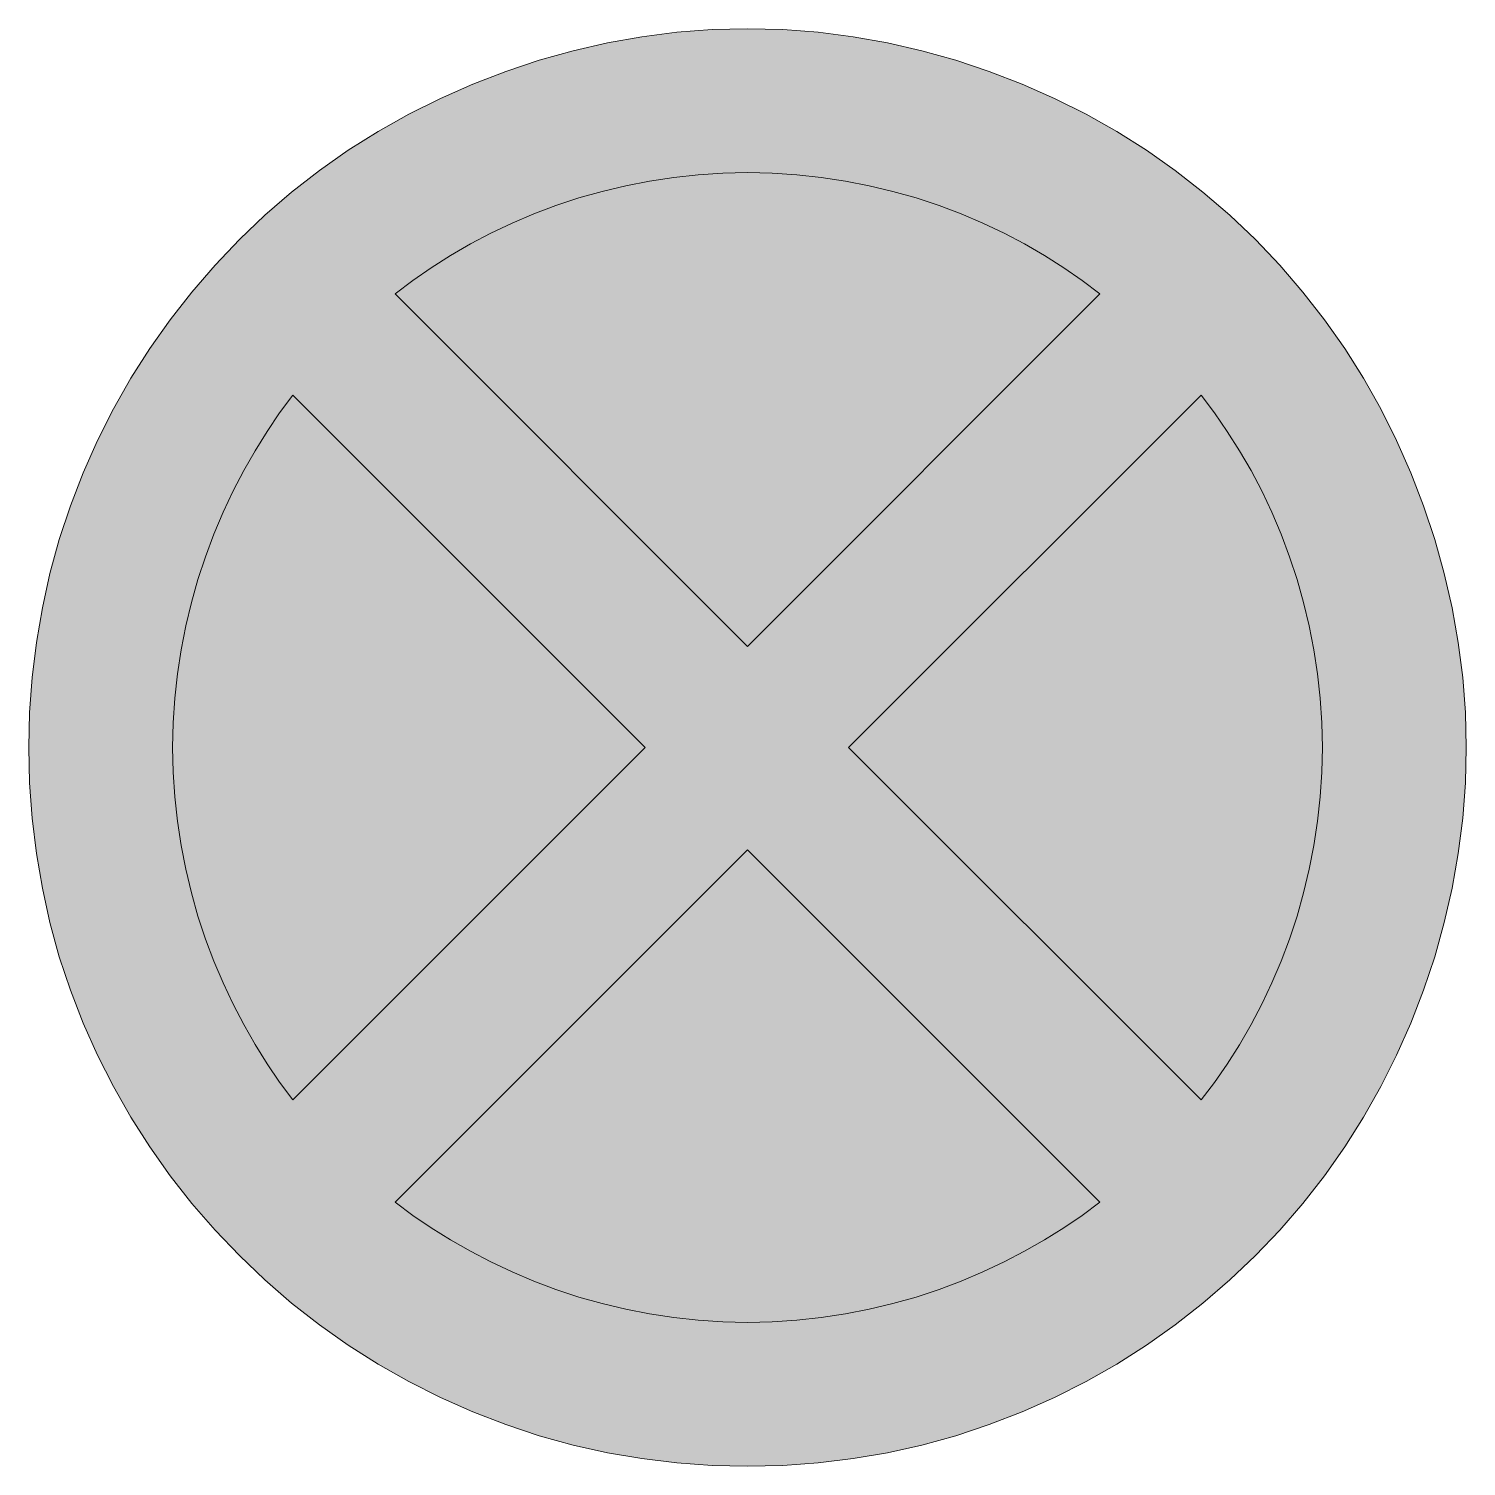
# Model space of a CAD drawing. Header units: metres. Extents: x 163 to 406, y 14 to 257.
import ezdxf

# ---------------------------------------------------------------- set-up
doc = ezdxf.new("R2010")
doc.units = ezdxf.units.M
doc.layers.add('FILL_BLUE_0000FF', color=7, linetype='Continuous', true_color=0x0000ff)
doc.layers.add('FILL_RED_FF0000', color=7, linetype='Continuous', true_color=0xff0000)

msp = doc.modelspace()

# ---------------------------------------------------------------- hatches: boundary and pattern name
at = {"layer": 'FILL_BLUE_0000FF', "true_color": 0x0000ff}
h = msp.add_hatch(color=7, dxfattribs=at)
h.dxf.hatch_style = 1
h.paths.add_polyline_path([(228.19, 214.84), (231.3, 217.01), (234.55, 219.09), (237.96, 221.04), (241.4, 222.86), (244.96, 224.55), (248.62, 226.1), (252.36, 227.52), (256.24, 228.79), (260.18, 229.91), (264.18, 230.87), (268.22, 231.66), (272.31, 232.28), (276.43, 232.73), (280.58, 233.01), (284.76, 233.1), (288.94, 233.01), (293.09, 232.73), (297.21, 232.28), (301.3, 231.66), (305.34, 230.87), (309.34, 229.91), (313.28, 228.79), (317.16, 227.52), (320.9, 226.1), (324.56, 224.55), (328.12, 222.86), (331.56, 221.04), (334.97, 219.09), (338.22, 217.01), (341.33, 214.84), (344.34, 212.58), (284.76, 153), (225.18, 212.58), (228.19, 214.84)])
h = msp.add_hatch(color=7, dxfattribs=at)
h.dxf.hatch_style = 1
h.paths.add_polyline_path([(207.9, 76.32), (205.67, 79.33), (203.56, 82.44), (201.55, 85.69), (199.62, 89.1), (197.8, 92.54), (196.11, 96.1), (194.56, 99.76), (193.14, 103.5), (191.87, 107.38), (190.75, 111.32), (189.79, 115.32), (189, 119.36), (188.38, 123.45), (187.93, 127.57), (187.65, 131.72), (187.56, 135.9), (187.65, 140.08), (187.93, 144.22), (188.38, 148.34), (189, 152.41), (189.79, 156.44), (190.75, 160.4), (191.87, 164.3), (193.14, 168.12), (194.56, 171.97), (196.11, 175.68), (197.8, 179.26), (199.62, 182.7), (201.55, 186.04), (203.56, 189.29), (205.67, 192.45), (207.9, 195.48), (267.48, 135.9), (207.9, 76.32)])
h = msp.add_hatch(color=7, dxfattribs=at)
h.dxf.hatch_style = 1
h.paths.add_polyline_path([(361.44, 195.48), (363.7, 192.45), (365.87, 189.29), (367.95, 186.04), (369.9, 182.7), (371.72, 179.26), (373.41, 175.68), (374.96, 171.97), (376.38, 168.12), (377.65, 164.3), (378.77, 160.4), (379.73, 156.44), (380.52, 152.41), (381.14, 148.34), (381.59, 144.22), (381.87, 140.08), (381.96, 135.9), (381.87, 131.72), (381.59, 127.57), (381.14, 123.45), (380.52, 119.36), (379.73, 115.32), (378.77, 111.32), (377.65, 107.38), (376.38, 103.5), (374.96, 99.76), (373.41, 96.1), (371.72, 92.54), (369.9, 89.1), (367.95, 85.66), (365.87, 82.37), (363.7, 79.25), (361.44, 76.32), (301.86, 135.9), (361.44, 195.48)])
h = msp.add_hatch(color=7, dxfattribs=at)
h.dxf.hatch_style = 1
h.paths.add_polyline_path([(284.76, 118.62), (344.34, 59.04), (341.33, 56.81), (338.22, 54.7), (334.97, 52.69), (331.56, 50.76), (328.12, 48.94), (324.56, 47.25), (320.9, 45.7), (317.16, 44.28), (313.28, 43.01), (309.34, 41.89), (305.34, 40.93), (301.3, 40.14), (297.21, 39.52), (293.09, 39.07), (288.94, 38.79), (284.76, 38.7), (280.58, 38.79), (276.43, 39.07), (272.31, 39.52), (268.22, 40.14), (264.18, 40.93), (260.18, 41.89), (256.24, 43.01), (252.36, 44.28), (248.62, 45.7), (244.96, 47.25), (241.4, 48.94), (237.96, 50.76), (234.55, 52.69), (231.3, 54.7), (228.19, 56.81), (225.18, 59.04), (284.76, 118.62)])
at = {"layer": 'FILL_RED_FF0000', "true_color": 0xff0000}
h = msp.add_hatch(color=7, dxfattribs=at)
h.dxf.hatch_style = 1
h.paths.add_polyline_path([(406.11, 129.9), (405.66, 123.93), (404.91, 118), (403.88, 112.12), (402.55, 106.29), (400.94, 100.54), (399.06, 94.86), (396.9, 89.28), (394.48, 83.87), (391.81, 78.57), (388.89, 73.4), (385.72, 68.38), (382.3, 63.52), (378.65, 58.83), (374.75, 54.33), (370.62, 50.04), (366.28, 45.9), (361.75, 41.98), (357.06, 38.3), (352.19, 34.85), (347.17, 31.65), (341.99, 28.7), (336.67, 26.01), (331.2, 23.58), (325.62, 21.43), (319.97, 19.56), (314.24, 17.99), (308.45, 16.69), (302.6, 15.69), (296.7, 14.97), (290.75, 14.54), (284.76, 14.4), (278.77, 14.54), (272.82, 14.97), (266.92, 15.69), (261.07, 16.69), (255.28, 17.99), (249.55, 19.56), (243.9, 21.43), (238.32, 23.58), (232.85, 26.01), (227.5, 28.7), (222.3, 31.65), (217.26, 34.85), (212.39, 38.3), (207.69, 41.98), (203.19, 45.9), (198.9, 50.04), (194.76, 54.33), (190.84, 58.83), (187.16, 63.52), (183.71, 68.38), (180.51, 73.4), (177.56, 78.57), (174.87, 83.87), (172.44, 89.28), (170.29, 94.86), (168.42, 100.54), (166.85, 106.29), (165.56, 112.12), (164.55, 118), (163.83, 123.93), (163.4, 129.9), (163.26, 135.9), (163.4, 141.84), (163.83, 147.76), (164.55, 153.66), (165.56, 159.52), (166.85, 165.34), (168.42, 171.08), (170.29, 176.76), (172.44, 182.34), (174.87, 187.81), (177.56, 193.13), (180.51, 198.31), (183.71, 203.33), (187.16, 208.2), (190.84, 212.89), (194.76, 217.42), (198.9, 221.76), (203.19, 225.89), (207.69, 229.79), (212.39, 233.44), (217.26, 236.86), (222.3, 240.03), (227.5, 242.95), (232.85, 245.62), (238.32, 248.04), (243.9, 250.2), (249.55, 252.08), (255.28, 253.69), (261.07, 255.01), (266.92, 256.05), (272.82, 256.8), (278.77, 257.25), (284.76, 257.4), (290.75, 257.25), (296.7, 256.8), (302.6, 256.05), (308.45, 255.01), (314.24, 253.69), (319.97, 252.08), (325.62, 250.2), (331.2, 248.04), (336.67, 245.62), (341.99, 242.95), (347.17, 240.03), (352.19, 236.86), (357.06, 233.44), (361.75, 229.79), (366.28, 225.89), (370.62, 221.76), (374.75, 217.42), (378.65, 212.89), (382.3, 208.2), (385.72, 203.33), (388.89, 198.31), (391.81, 193.13), (394.48, 187.81), (396.9, 182.34), (399.06, 176.76), (400.94, 171.08), (402.55, 165.34), (403.88, 159.52), (404.91, 153.66), (405.66, 147.76), (406.11, 141.84), (406.26, 135.9), (406.11, 129.9)])

# ---------------------------------------------------------------- linework, layer by layer
at = {"layer": 'FILL_BLUE_0000FF', "lineweight": 0, "true_color": 0x0000ff}
for points in [[(228.19, 214.84), (231.3, 217.01), (234.55, 219.09), (237.96, 221.04), (241.4, 222.86), (244.96, 224.55), (248.62, 226.1), (252.36, 227.52), (256.24, 228.79), (260.18, 229.91), (264.18, 230.87), (268.22, 231.66), (272.31, 232.28), (276.43, 232.73), (280.58, 233.01), (284.76, 233.1), (288.94, 233.01), (293.09, 232.73), (297.21, 232.28), (301.3, 231.66), (305.34, 230.87), (309.34, 229.91), (313.28, 228.79), (317.16, 227.52), (320.9, 226.1), (324.56, 224.55), (328.12, 222.86), (331.56, 221.04), (334.97, 219.09), (338.22, 217.01), (341.33, 214.84), (344.34, 212.58), (284.76, 153), (225.18, 212.58)], [(207.9, 76.32), (205.67, 79.33), (203.56, 82.44), (201.55, 85.69), (199.62, 89.1), (197.8, 92.54), (196.11, 96.1), (194.56, 99.76), (193.14, 103.5), (191.87, 107.38), (190.75, 111.32), (189.79, 115.32), (189, 119.36), (188.38, 123.45), (187.93, 127.57), (187.65, 131.72), (187.56, 135.9), (187.65, 140.08), (187.93, 144.22), (188.38, 148.34), (189, 152.41), (189.79, 156.44), (190.75, 160.4), (191.87, 164.3), (193.14, 168.12), (194.56, 171.97), (196.11, 175.68), (197.8, 179.26), (199.62, 182.7), (201.55, 186.04), (203.56, 189.29), (205.67, 192.45), (207.9, 195.48), (267.48, 135.9)], [(361.44, 195.48), (363.7, 192.45), (365.87, 189.29), (367.95, 186.04), (369.9, 182.7), (371.72, 179.26), (373.41, 175.68), (374.96, 171.97), (376.38, 168.12), (377.65, 164.3), (378.77, 160.4), (379.73, 156.44), (380.52, 152.41), (381.14, 148.34), (381.59, 144.22), (381.87, 140.08), (381.96, 135.9), (381.87, 131.72), (381.59, 127.57), (381.14, 123.45), (380.52, 119.36), (379.73, 115.32), (378.77, 111.32), (377.65, 107.38), (376.38, 103.5), (374.96, 99.76), (373.41, 96.1), (371.72, 92.54), (369.9, 89.1), (367.95, 85.66), (365.87, 82.37), (363.7, 79.25), (361.44, 76.32), (301.86, 135.9)], [(284.76, 118.62), (344.34, 59.04), (341.33, 56.81), (338.22, 54.7), (334.97, 52.69), (331.56, 50.76), (328.12, 48.94), (324.56, 47.25), (320.9, 45.7), (317.16, 44.28), (313.28, 43.01), (309.34, 41.89), (305.34, 40.93), (301.3, 40.14), (297.21, 39.52), (293.09, 39.07), (288.94, 38.79), (284.76, 38.7), (280.58, 38.79), (276.43, 39.07), (272.31, 39.52), (268.22, 40.14), (264.18, 40.93), (260.18, 41.89), (256.24, 43.01), (252.36, 44.28), (248.62, 45.7), (244.96, 47.25), (241.4, 48.94), (237.96, 50.76), (234.55, 52.69), (231.3, 54.7), (228.19, 56.81), (225.18, 59.04)]]:
    msp.add_lwpolyline(points, close=True, dxfattribs=at)
at = {"layer": 'FILL_RED_FF0000', "lineweight": 0, "true_color": 0xff0000}
msp.add_lwpolyline([(406.11, 129.9), (405.66, 123.93), (404.91, 118), (403.88, 112.12), (402.55, 106.29), (400.94, 100.54), (399.06, 94.86), (396.9, 89.28), (394.48, 83.87), (391.81, 78.57), (388.89, 73.4), (385.72, 68.38), (382.3, 63.52), (378.65, 58.83), (374.75, 54.33), (370.62, 50.04), (366.28, 45.9), (361.75, 41.98), (357.06, 38.3), (352.19, 34.85), (347.17, 31.65), (341.99, 28.7), (336.67, 26.01), (331.2, 23.58), (325.62, 21.43), (319.97, 19.56), (314.24, 17.99), (308.45, 16.69), (302.6, 15.69), (296.7, 14.97), (290.75, 14.54), (284.76, 14.4), (278.77, 14.54), (272.82, 14.97), (266.92, 15.69), (261.07, 16.69), (255.28, 17.99), (249.55, 19.56), (243.9, 21.43), (238.32, 23.58), (232.85, 26.01), (227.5, 28.7), (222.3, 31.65), (217.26, 34.85), (212.39, 38.3), (207.69, 41.98), (203.19, 45.9), (198.9, 50.04), (194.76, 54.33), (190.84, 58.83), (187.16, 63.52), (183.71, 68.38), (180.51, 73.4), (177.56, 78.57), (174.87, 83.87), (172.44, 89.28), (170.29, 94.86), (168.42, 100.54), (166.85, 106.29), (165.56, 112.12), (164.55, 118), (163.83, 123.93), (163.4, 129.9), (163.26, 135.9), (163.4, 141.84), (163.83, 147.76), (164.55, 153.66), (165.56, 159.52), (166.85, 165.34), (168.42, 171.08), (170.29, 176.76), (172.44, 182.34), (174.87, 187.81), (177.56, 193.13), (180.51, 198.31), (183.71, 203.33), (187.16, 208.2), (190.84, 212.89), (194.76, 217.42), (198.9, 221.76), (203.19, 225.89), (207.69, 229.79), (212.39, 233.44), (217.26, 236.86), (222.3, 240.03), (227.5, 242.95), (232.85, 245.62), (238.32, 248.04), (243.9, 250.2), (249.55, 252.08), (255.28, 253.69), (261.07, 255.01), (266.92, 256.05), (272.82, 256.8), (278.77, 257.25), (284.76, 257.4), (290.75, 257.25), (296.7, 256.8), (302.6, 256.05), (308.45, 255.01), (314.24, 253.69), (319.97, 252.08), (325.62, 250.2), (331.2, 248.04), (336.67, 245.62), (341.99, 242.95), (347.17, 240.03), (352.19, 236.86), (357.06, 233.44), (361.75, 229.79), (366.28, 225.89), (370.62, 221.76), (374.75, 217.42), (378.65, 212.89), (382.3, 208.2), (385.72, 203.33), (388.89, 198.31), (391.81, 193.13), (394.48, 187.81), (396.9, 182.34), (399.06, 176.76), (400.94, 171.08), (402.55, 165.34), (403.88, 159.52), (404.91, 153.66), (405.66, 147.76), (406.11, 141.84), (406.26, 135.9)], close=True, dxfattribs=at)

doc.saveas('drawing.dxf')
